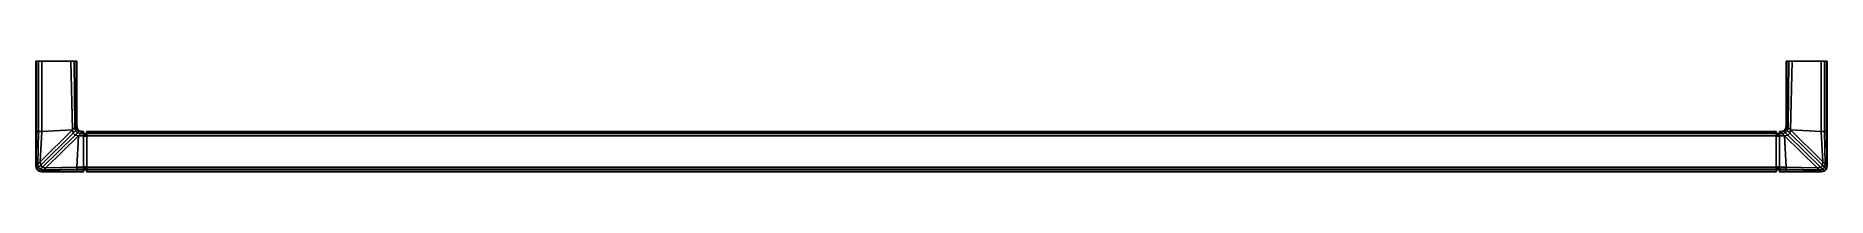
# Model space of a CAD drawing. Extents: x -181 to 277, y -28 to 0.
import ezdxf

# ---------------------------------------------------------------- set-up
doc = ezdxf.new("R2010")
doc.units = 0
doc.layers.add('METAL', color=14, linetype='CONTINUOUS')
doc.layers.add('METAL_2', color=82, linetype='CONTINUOUS')

msp = doc.modelspace()

# ---------------------------------------------------------------- linework, layer by layer
at = {"layer": 'METAL'}
for points in [[(-167.98, -18.46, -4.83), (-167.99, -18.74, -4.42), (-167.98, -18.56, -4.14), (-167.98, -18.1, -4.33)], [(-167.98, -18.1, 4.32), (-167.98, -18.56, 4.13), (-167.99, -18.74, 4.41), (-167.98, -18.46, 4.82)], [(264.08, -17.97, 3.48), (-167.98, -17.97, 3.48), (-167.98, -18.1, 4.32), (264.08, -18.1, 4.32)], [(-167.98, -17.97, 3.48), (264.08, -17.97, 3.48), (264.08, -17.97, -3.5), (-167.98, -17.97, -3.5)], [(-167.98, -17.97, -3.5), (264.08, -17.97, -3.5), (264.08, -18.1, -4.33), (-167.98, -18.1, -4.33)], [(-167.98, -18.1, -4.33), (-167.98, -18.56, -4.14), (-167.98, -18.47, -3.46), (-167.98, -17.97, -3.5)], [(-167.98, -17.97, -3.5), (-167.98, -18.47, -3.46), (-167.98, -18.47, 3.45), (-167.98, -17.97, 3.48)], [(-167.98, -17.97, 3.48), (-167.98, -18.47, 3.45), (-167.98, -18.56, 4.13), (-167.98, -18.1, 4.32)], [(-167.98, -18.1, 4.32), (-167.98, -18.46, 4.82), (264.08, -18.46, 4.82), (264.08, -18.1, 4.32)], [(-167.98, -18.1, -4.33), (264.08, -18.1, -4.33), (264.08, -18.46, -4.83), (-167.98, -18.46, -4.83)], [(264.08, -18.1, -4.33), (264.08, -17.97, -3.5), (264.08, -18.47, -3.46), (264.08, -18.56, -4.14)], [(264.08, -17.97, -3.5), (264.08, -17.97, 3.48), (264.08, -18.47, 3.45), (264.08, -18.47, -3.46)], [(264.08, -17.97, 3.48), (264.08, -18.1, 4.32), (264.08, -18.56, 4.13), (264.08, -18.47, 3.45)], [(264.08, -18.46, -4.83), (264.08, -18.1, -4.33), (264.08, -18.56, -4.14), (264.08, -18.74, -4.42)], [(264.08, -18.1, 4.32), (264.08, -18.46, 4.82), (264.08, -18.74, 4.41), (264.08, -18.56, 4.13)], [(-167.99, -18.74, 4.41), (-168.79, -18.74, 4.41), (-168.8, -19.13, 4.49), (-167.99, -19.13, 4.49)], [(-167.99, -19.13, -4.5), (-168.8, -19.13, -4.5), (-168.79, -18.74, -4.42), (-167.99, -18.74, -4.42)], [(-167.99, -19.13, 4.49), (-168.8, -19.13, 4.49), (-168.8, -26.98, 4.49), (-167.99, -26.98, 4.49)], [(-167.99, -26.98, -4.51), (-168.8, -26.98, -4.51), (-168.8, -19.13, -4.5), (-167.99, -19.13, -4.5)], [(-167.98, -18.47, -3.46), (-168.79, -18.47, -3.46), (-168.79, -18.47, 3.45), (-167.98, -18.47, 3.45)], [(-167.98, -18.56, -4.14), (-168.79, -18.56, -4.15), (-168.79, -18.47, -3.46), (-167.98, -18.47, -3.46)], [(-167.98, -18.47, 3.45), (-168.79, -18.47, 3.45), (-168.79, -18.56, 4.13), (-167.98, -18.56, 4.13)], [(-167.98, -18.56, 4.13), (-168.79, -18.56, 4.13), (-168.79, -18.74, 4.41), (-167.99, -18.74, 4.41)], [(-167.99, -18.74, -4.42), (-168.79, -18.74, -4.42), (-168.79, -18.56, -4.15), (-167.98, -18.56, -4.14)], [(-167.98, -18.46, 4.82), (-167.99, -19.07, 4.98), (264.08, -19.07, 4.98), (264.08, -18.46, 4.82)], [(-167.99, -19.07, -5), (-167.98, -18.46, -4.83), (264.08, -18.46, -4.83), (264.08, -19.07, -5)], [(-167.99, -19.07, -5), (-167.99, -19.13, -4.5), (-167.99, -18.74, -4.42), (-167.98, -18.46, -4.83)], [(-167.98, -18.46, 4.82), (-167.99, -18.74, 4.41), (-167.99, -19.13, 4.49), (-167.99, -19.07, 4.98)], [(-167.99, -19.07, 4.98), (-167.99, -27.05, 4.98), (264.09, -27.05, 4.98), (264.08, -19.07, 4.98)], [(-167.99, -27.05, -5), (-167.99, -19.07, -5), (264.08, -19.07, -5), (264.09, -27.05, -5)], [(-167.99, -27.05, -5), (-167.99, -26.98, -4.51), (-167.99, -19.13, -4.5), (-167.99, -19.07, -5)], [(-167.99, -19.07, 4.98), (-167.99, -19.13, 4.49), (-167.99, -26.98, 4.49), (-167.99, -27.05, 4.98)], [(264.08, -19.07, -5), (264.08, -18.46, -4.83), (264.08, -18.74, -4.42), (264.08, -19.13, -4.5)], [(264.08, -18.46, 4.82), (264.08, -19.07, 4.98), (264.08, -19.13, 4.49), (264.08, -18.74, 4.41)], [(264.08, -18.47, -3.46), (264.08, -18.47, 3.45), (264.88, -18.47, 3.45), (264.88, -18.47, -3.46)], [(264.08, -18.56, -4.14), (264.08, -18.47, -3.46), (264.88, -18.47, -3.46), (264.88, -18.56, -4.15)], [(264.08, -18.47, 3.45), (264.08, -18.56, 4.13), (264.88, -18.56, 4.13), (264.88, -18.47, 3.45)], [(264.08, -18.56, 4.13), (264.08, -18.74, 4.41), (264.89, -18.74, 4.41), (264.88, -18.56, 4.13)], [(264.08, -18.74, -4.42), (264.08, -18.56, -4.14), (264.88, -18.56, -4.15), (264.89, -18.74, -4.42)], [(264.08, -18.74, 4.41), (264.08, -19.13, 4.49), (264.89, -19.13, 4.49), (264.89, -18.74, 4.41)], [(264.08, -19.13, -4.5), (264.08, -18.74, -4.42), (264.89, -18.74, -4.42), (264.89, -19.13, -4.5)], [(264.09, -27.05, -5), (264.08, -19.07, -5), (264.08, -19.13, -4.5), (264.09, -26.98, -4.51)], [(264.08, -19.07, 4.98), (264.09, -27.05, 4.98), (264.09, -26.98, 4.49), (264.08, -19.13, 4.49)], [(264.08, -19.13, 4.49), (264.09, -26.98, 4.49), (264.89, -26.98, 4.49), (264.89, -19.13, 4.49)], [(264.09, -26.98, -4.51), (264.08, -19.13, -4.5), (264.89, -19.13, -4.5), (264.89, -26.98, -4.51)], [(-167.99, -27.33, -4.41), (-168.8, -27.33, -4.41), (-168.8, -26.98, -4.51), (-167.99, -26.98, -4.51)], [(-167.99, -26.98, 4.49), (-168.8, -26.98, 4.49), (-168.8, -27.33, 4.39), (-167.99, -27.33, 4.39)], [(-167.99, -27.65, -4.1), (-168.8, -27.65, -4.1), (-168.8, -27.33, -4.41), (-167.99, -27.33, -4.41)], [(-167.99, -27.33, 4.39), (-168.8, -27.33, 4.39), (-168.8, -27.65, 4.08), (-167.99, -27.65, 4.08)], [(-167.99, -27.59, -4.83), (-167.99, -27.33, -4.41), (-167.99, -26.98, -4.51), (-167.99, -27.05, -5)], [(-167.99, -27.05, 4.98), (-167.99, -26.98, 4.49), (-167.99, -27.33, 4.39), (-167.99, -27.59, 4.82)], [(-167.99, -27.59, -4.83), (-167.99, -27.05, -5), (264.09, -27.05, -5), (264.09, -27.59, -4.83)], [(-167.99, -27.05, 4.98), (-167.99, -27.59, 4.82), (264.09, -27.59, 4.82), (264.09, -27.05, 4.98)], [(-167.99, -28.09, -4.33), (-167.99, -27.65, -4.1), (-167.99, -27.33, -4.41), (-167.99, -27.59, -4.83)], [(-167.99, -27.59, 4.82), (-167.99, -27.33, 4.39), (-167.99, -27.65, 4.08), (-167.99, -28.09, 4.32)], [(264.09, -27.33, -4.41), (264.09, -26.98, -4.51), (264.89, -26.98, -4.51), (264.89, -27.33, -4.41)], [(264.09, -26.98, 4.49), (264.09, -27.33, 4.39), (264.89, -27.33, 4.39), (264.89, -26.98, 4.49)], [(264.09, -27.59, -4.83), (264.09, -27.05, -5), (264.09, -26.98, -4.51), (264.09, -27.33, -4.41)], [(264.09, -27.05, 4.98), (264.09, -27.59, 4.82), (264.09, -27.33, 4.39), (264.09, -26.98, 4.49)], [(264.09, -27.65, -4.1), (264.09, -27.33, -4.41), (264.89, -27.33, -4.41), (264.89, -27.65, -4.1)], [(264.09, -27.33, 4.39), (264.09, -27.65, 4.08), (264.89, -27.65, 4.08), (264.89, -27.33, 4.39)], [(264.09, -28.09, -4.33), (264.09, -27.59, -4.83), (264.09, -27.33, -4.41), (264.09, -27.65, -4.1)], [(264.09, -27.59, 4.82), (264.09, -28.09, 4.32), (264.09, -27.65, 4.08), (264.09, -27.33, 4.39)], [(-167.99, -27.65, 4.08), (-168.8, -27.65, 4.08), (-168.8, -27.76, 3.43), (-167.99, -27.76, 3.43)], [(-167.99, -27.76, -3.45), (-168.8, -27.76, -3.45), (-168.8, -27.65, -4.1), (-167.99, -27.65, -4.1)], [(-167.99, -27.76, 3.43), (-168.8, -27.76, 3.43), (-168.8, -27.76, -3.45), (-167.99, -27.76, -3.45)], [(-167.99, -28.09, -4.33), (-167.99, -27.59, -4.83), (264.09, -27.59, -4.83), (264.09, -28.09, -4.33)], [(-167.99, -27.59, 4.82), (-167.99, -28.09, 4.32), (264.09, -28.09, 4.32), (264.09, -27.59, 4.82)], [(-167.99, -28.26, -3.5), (-167.99, -27.76, -3.45), (-167.99, -27.65, -4.1), (-167.99, -28.09, -4.33)], [(-167.99, -28.09, 4.32), (-167.99, -27.65, 4.08), (-167.99, -27.76, 3.43), (-167.99, -28.26, 3.48)], [(-167.99, -28.26, 3.48), (-167.99, -27.76, 3.43), (-167.99, -27.76, -3.45), (-167.99, -28.26, -3.5)], [(-167.99, -28.09, 4.32), (-167.99, -28.26, 3.48), (264.09, -28.26, 3.48), (264.09, -28.09, 4.32)], [(-167.99, -28.26, -3.5), (-167.99, -28.09, -4.33), (264.09, -28.09, -4.33), (264.09, -28.26, -3.5)], [(-167.99, -28.26, 3.48), (-167.99, -28.26, -3.5), (264.09, -28.26, -3.5), (264.09, -28.26, 3.48)], [(264.09, -27.65, 4.08), (264.09, -27.76, 3.43), (264.89, -27.76, 3.43), (264.89, -27.65, 4.08)], [(264.09, -27.76, -3.45), (264.09, -27.65, -4.1), (264.89, -27.65, -4.1), (264.89, -27.76, -3.45)], [(264.09, -28.26, -3.5), (264.09, -28.09, -4.33), (264.09, -27.65, -4.1), (264.09, -27.76, -3.45)], [(264.09, -28.09, 4.32), (264.09, -28.26, 3.48), (264.09, -27.76, 3.43), (264.09, -27.65, 4.08)], [(264.09, -27.76, 3.43), (264.09, -27.76, -3.45), (264.89, -27.76, -3.45), (264.89, -27.76, 3.43)], [(264.09, -28.26, 3.48), (264.09, -28.26, -3.5), (264.09, -27.76, -3.45), (264.09, -27.76, 3.43)]]:
    msp.add_3dface(points, dxfattribs=at)
at = {"layer": 'METAL_2'}
for points in [[(-180.83, 0, -4.33), (-181, 0, -3.5), (-181, 0, 3.48), (-180.33, 0, -4.83)], [(-179.5, 0, -5), (-180.33, 0, -4.83), (-181, 0, 3.48), (-170.54, 0, -3.5)], [(-181, 0, 3.48), (-180.83, 0, 4.32), (-172.04, 0, 4.98), (-170.54, 0, -3.5)], [(-181, 0, 3.48), (-181, 0, -3.5), (-181, -17.97, -3.5), (-181, -17.97, 3.48)], [(-181, -17.97, -3.5), (-181, 0, -3.5), (-180.83, 0, -4.33), (-180.83, -17.97, -4.33)], [(-180.83, -17.97, -4.33), (-180.83, 0, -4.33), (-180.33, 0, -4.83), (-180.33, -17.97, -4.83)], [(-180.33, -17.97, -4.83), (-180.33, 0, -4.83), (-179.5, 0, -5), (-179.5, -17.97, -5)], [(-179.5, 0, -5), (-170.54, 0, -3.5), (-170.7, 0, -4.33), (-171.2, 0, -4.83)], [(-172.04, 0, -5), (-179.5, 0, -5), (-171.2, 0, -4.83)], [(-172.04, 0, -5), (-171.61, -17.53, -5), (-179.5, -17.97, -5), (-179.5, 0, -5)], [(-172.04, 0, 4.98), (-171.2, 0, 4.82), (-170.54, 0, -3.5)], [(-171.2, 0, -4.83), (-171.01, -16.94, -4.83), (-171.61, -17.53, -5), (-172.04, 0, -5)], [(-170.7, 0, 4.32), (-170.54, 0, 3.48), (-170.54, 0, -3.5), (-171.2, 0, 4.82)], [(-170.7, 0, -4.33), (-170.66, -16.59, -4.33), (-171.01, -16.94, -4.83), (-171.2, 0, -4.83)], [(-170.54, 0, -3.5), (-170.54, -16.47, -3.5), (-170.66, -16.59, -4.33), (-170.7, 0, -4.33)], [(-170.54, 0, -3.5), (-170.54, 0, 3.48), (-170.54, -16.47, 3.48), (-170.54, -16.47, -3.5)], [(266.63, 0, -3.5), (266.63, 0, 3.48), (266.8, 0, 4.32), (267.3, 0, 4.82)], [(266.63, 0, -3.5), (267.3, 0, 4.82), (268.13, 0, 4.98), (277.09, 0, 3.48)], [(277.09, 0, 3.48), (276.43, 0, -4.83), (275.59, 0, -5), (266.63, 0, -3.5)], [(266.8, 0, -4.33), (266.63, 0, -3.5), (275.59, 0, -5), (267.3, 0, -4.83)], [(266.63, 0, -3.5), (266.63, -16.47, -3.5), (266.63, -16.47, 3.48), (266.63, 0, 3.48)], [(266.63, 0, -3.5), (266.8, 0, -4.33), (266.75, -16.59, -4.33), (266.63, -16.47, -3.5)], [(266.8, 0, -4.33), (267.3, 0, -4.83), (267.11, -16.94, -4.83), (266.75, -16.59, -4.33)], [(267.3, 0, -4.83), (268.13, 0, -5), (267.7, -17.53, -5), (267.11, -16.94, -4.83)], [(268.13, 0, -5), (267.3, 0, -4.83), (275.59, 0, -5)], [(268.13, 0, -5), (275.59, 0, -5), (275.59, -17.97, -5), (267.7, -17.53, -5)], [(276.43, -17.97, -4.83), (275.59, -17.97, -5), (275.59, 0, -5), (276.43, 0, -4.83)], [(277.09, 0, 3.48), (277.09, 0, -3.5), (276.93, 0, -4.33), (276.43, 0, -4.83)], [(276.93, -17.97, -4.33), (276.43, -17.97, -4.83), (276.43, 0, -4.83), (276.93, 0, -4.33)], [(277.09, -17.97, -3.5), (276.93, -17.97, -4.33), (276.93, 0, -4.33), (277.09, 0, -3.5)], [(277.09, 0, 3.48), (277.09, -17.97, 3.48), (277.09, -17.97, -3.5), (277.09, 0, -3.5)], [(-180.83, -17.97, 4.32), (-180.83, 0, 4.32), (-181, 0, 3.48), (-181, -17.97, 3.48)], [(-180.33, 0, 4.82), (-179.5, 0, 4.98), (-172.04, 0, 4.98), (-180.83, 0, 4.32)], [(-180.33, -17.97, 4.82), (-180.33, 0, 4.82), (-180.83, 0, 4.32), (-180.83, -17.97, 4.32)], [(-179.5, -17.97, 4.98), (-179.5, 0, 4.98), (-180.33, 0, 4.82), (-180.33, -17.97, 4.82)], [(-179.5, 0, 4.98), (-179.5, -17.97, 4.98), (-171.61, -17.53, 4.98), (-172.04, 0, 4.98)], [(-171.01, -16.94, 4.82), (-171.2, 0, 4.82), (-172.04, 0, 4.98), (-171.61, -17.53, 4.98)], [(-170.66, -16.59, 4.32), (-170.7, 0, 4.32), (-171.2, 0, 4.82), (-171.01, -16.94, 4.82)], [(-170.54, -16.47, 3.48), (-170.54, 0, 3.48), (-170.7, 0, 4.32), (-170.66, -16.59, 4.32)], [(266.63, -16.47, 3.48), (266.75, -16.59, 4.32), (266.8, 0, 4.32), (266.63, 0, 3.48)], [(266.75, -16.59, 4.32), (267.11, -16.94, 4.82), (267.3, 0, 4.82), (266.8, 0, 4.32)], [(267.11, -16.94, 4.82), (267.7, -17.53, 4.98), (268.13, 0, 4.98), (267.3, 0, 4.82)], [(275.59, 0, 4.98), (268.13, 0, 4.98), (267.7, -17.53, 4.98), (275.59, -17.97, 4.98)], [(268.13, 0, 4.98), (275.59, 0, 4.98), (276.43, 0, 4.82), (276.93, 0, 4.32)], [(268.13, 0, 4.98), (276.93, 0, 4.32), (277.09, 0, 3.48)], [(275.59, -17.97, 4.98), (276.43, -17.97, 4.82), (276.43, 0, 4.82), (275.59, 0, 4.98)], [(276.43, -17.97, 4.82), (276.93, -17.97, 4.32), (276.93, 0, 4.32), (276.43, 0, 4.82)], [(276.93, -17.97, 4.32), (277.09, -17.97, 3.48), (277.09, 0, 3.48), (276.93, 0, 4.32)], [(-181, -26.76, 3.48), (-181, -17.97, 3.48), (-181, -17.97, -3.5), (-181, -26.76, -3.5)], [(-180.88, -26.64, 4.32), (-180.83, -17.97, 4.32), (-181, -17.97, 3.48), (-181, -26.76, 3.48)], [(-181, -26.76, -3.5), (-181, -17.97, -3.5), (-180.83, -17.97, -4.33), (-180.88, -26.64, -4.33)], [(-180.88, -26.64, -4.33), (-180.83, -17.97, -4.33), (-180.33, -17.97, -4.83), (-180.52, -26.29, -4.83)], [(-180.52, -26.29, 4.82), (-180.33, -17.97, 4.82), (-180.83, -17.97, 4.32), (-180.88, -26.64, 4.32)], [(-180.52, -26.29, -4.83), (-180.33, -17.97, -4.83), (-179.5, -17.97, -5), (-179.93, -25.71, -5)], [(-179.93, -25.71, 4.98), (-179.5, -17.97, 4.98), (-180.33, -17.97, 4.82), (-180.52, -26.29, 4.82)], [(-179.93, -25.71, 4.98), (-171.61, -17.53, 4.98), (-179.5, -17.97, 4.98)], [(-171.44, -18.36, -5), (-179.76, -26.54, -5), (-179.93, -25.71, -5), (-171.61, -17.53, -5)], [(-171.61, -17.53, 4.98), (-179.93, -25.71, 4.98), (-179.76, -26.54, 4.98), (-171.44, -18.36, 4.98)], [(-179.5, -17.97, -5), (-171.61, -17.53, -5), (-179.93, -25.71, -5)], [(-171.01, -16.94, -4.83), (-170.85, -17.78, -4.83), (-171.44, -18.36, -5), (-171.61, -17.53, -5)], [(-171.61, -17.53, 4.98), (-171.44, -18.36, 4.98), (-170.85, -17.78, 4.82), (-171.01, -16.94, 4.82)], [(-170.85, -17.78, -4.83), (-170.35, -18.28, -4.83), (-170.94, -18.86, -5), (-171.44, -18.36, -5)], [(-171.44, -18.36, 4.98), (-170.94, -18.86, 4.98), (-170.35, -18.28, 4.82), (-170.85, -17.78, 4.82)], [(-170.66, -16.59, -4.33), (-170.49, -17.42, -4.33), (-170.85, -17.78, -4.83), (-171.01, -16.94, -4.83)], [(-171.01, -16.94, 4.82), (-170.85, -17.78, 4.82), (-170.49, -17.42, 4.32), (-170.66, -16.59, 4.32)], [(-170.35, -18.28, -4.83), (-169.51, -18.44, -4.83), (-170.11, -19.03, -5), (-170.94, -18.86, -5)], [(-170.94, -18.86, 4.98), (-170.11, -19.03, 4.98), (-169.51, -18.44, 4.82), (-170.35, -18.28, 4.82)], [(-170.49, -17.42, -4.33), (-169.99, -17.92, -4.33), (-170.35, -18.28, -4.83), (-170.85, -17.78, -4.83)], [(-170.85, -17.78, 4.82), (-170.35, -18.28, 4.82), (-169.99, -17.92, 4.32), (-170.49, -17.42, 4.32)], [(-170.66, -16.59, 4.32), (-170.49, -17.42, 4.32), (-170.37, -17.31, 3.48), (-170.54, -16.47, 3.48)], [(-170.54, -16.47, -3.5), (-170.37, -17.31, -3.5), (-170.49, -17.42, -4.33), (-170.66, -16.59, -4.33)], [(-170.54, -16.47, -3.5), (-170.54, -16.47, 3.48), (-170.37, -17.31, 3.48), (-170.37, -17.31, -3.5)], [(-170.49, -17.42, 4.32), (-169.99, -17.92, 4.32), (-169.87, -17.81, 3.48), (-170.37, -17.31, 3.48)], [(-170.37, -17.31, -3.5), (-169.87, -17.81, -3.5), (-169.99, -17.92, -4.33), (-170.49, -17.42, -4.33)], [(-170.37, -17.31, -3.5), (-170.37, -17.31, 3.48), (-169.87, -17.81, 3.48), (-169.87, -17.81, -3.5)], [(-169.99, -17.92, -4.33), (-169.16, -18.09, -4.33), (-169.51, -18.44, -4.83), (-170.35, -18.28, -4.83)], [(-170.35, -18.28, 4.82), (-169.51, -18.44, 4.82), (-169.16, -18.09, 4.32), (-169.99, -17.92, 4.32)], [(-169.99, -17.92, 4.32), (-169.16, -18.09, 4.32), (-169.04, -17.97, 3.48), (-169.87, -17.81, 3.48)], [(-169.87, -17.81, -3.5), (-169.04, -17.97, -3.5), (-169.16, -18.09, -4.33), (-169.99, -17.92, -4.33)], [(-169.87, -17.81, -3.5), (-169.87, -17.81, 3.48), (-169.04, -17.97, 3.48), (-169.04, -17.97, -3.5)], [(-169.16, -18.09, 4.32), (-169.51, -18.44, 4.82), (-168.79, -18.46, 4.82), (-168.79, -18.1, 4.32)], [(-169.16, -18.09, -4.33), (-168.79, -18.1, -4.33), (-168.79, -18.46, -4.83), (-169.51, -18.44, -4.83)], [(-169.04, -17.97, -3.5), (-168.79, -17.97, -3.5), (-168.79, -18.1, -4.33), (-169.16, -18.09, -4.33)], [(-169.04, -17.97, 3.48), (-169.16, -18.09, 4.32), (-168.79, -18.1, 4.32), (-168.79, -17.97, 3.48)], [(-169.04, -17.97, -3.5), (-169.04, -17.97, 3.48), (-168.79, -17.97, 3.48), (-168.79, -17.97, -3.5)], [(-168.79, -18.1, 4.32), (-168.79, -18.56, 4.13), (-168.79, -18.47, 3.45), (-168.79, -17.97, 3.48)], [(-168.79, -17.97, 3.48), (-168.79, -18.47, 3.45), (-168.79, -18.47, -3.46), (-168.79, -17.97, -3.5)], [(-168.79, -17.97, -3.5), (-168.79, -18.47, -3.46), (-168.79, -18.56, -4.15), (-168.79, -18.1, -4.33)], [(-168.79, -18.46, 4.82), (-168.79, -18.74, 4.41), (-168.79, -18.56, 4.13), (-168.79, -18.1, 4.32)], [(-168.79, -18.1, -4.33), (-168.79, -18.56, -4.15), (-168.79, -18.74, -4.42), (-168.79, -18.46, -4.83)], [(265.13, -17.97, -3.5), (264.88, -17.97, -3.5), (264.88, -17.97, 3.48), (265.13, -17.97, 3.48)], [(265.13, -17.97, -3.5), (265.25, -18.09, -4.33), (264.88, -18.1, -4.33), (264.88, -17.97, -3.5)], [(265.13, -17.97, 3.48), (264.88, -17.97, 3.48), (264.88, -18.1, 4.32), (265.25, -18.09, 4.32)], [(264.88, -18.1, 4.32), (264.88, -17.97, 3.48), (264.88, -18.47, 3.45), (264.88, -18.56, 4.13)], [(264.88, -17.97, 3.48), (264.88, -17.97, -3.5), (264.88, -18.47, -3.46), (264.88, -18.47, 3.45)], [(264.88, -17.97, -3.5), (264.88, -18.1, -4.33), (264.88, -18.56, -4.15), (264.88, -18.47, -3.46)], [(265.25, -18.09, 4.32), (264.88, -18.1, 4.32), (264.88, -18.46, 4.82), (265.61, -18.44, 4.82)], [(265.25, -18.09, -4.33), (265.61, -18.44, -4.83), (264.88, -18.46, -4.83), (264.88, -18.1, -4.33)], [(264.88, -18.46, 4.82), (264.88, -18.1, 4.32), (264.88, -18.56, 4.13), (264.89, -18.74, 4.41)], [(264.88, -18.1, -4.33), (264.88, -18.46, -4.83), (264.89, -18.74, -4.42), (264.88, -18.56, -4.15)], [(265.97, -17.81, -3.5), (265.13, -17.97, -3.5), (265.13, -17.97, 3.48), (265.97, -17.81, 3.48)], [(266.08, -17.92, 4.32), (265.97, -17.81, 3.48), (265.13, -17.97, 3.48), (265.25, -18.09, 4.32)], [(265.97, -17.81, -3.5), (266.08, -17.92, -4.33), (265.25, -18.09, -4.33), (265.13, -17.97, -3.5)], [(266.08, -17.92, -4.33), (266.44, -18.28, -4.83), (265.61, -18.44, -4.83), (265.25, -18.09, -4.33)], [(266.44, -18.28, 4.82), (266.08, -17.92, 4.32), (265.25, -18.09, 4.32), (265.61, -18.44, 4.82)], [(266.44, -18.28, -4.83), (267.04, -18.86, -5), (266.2, -19.03, -5), (265.61, -18.44, -4.83)], [(267.04, -18.86, 4.98), (266.44, -18.28, 4.82), (265.61, -18.44, 4.82), (266.2, -19.03, 4.98)], [(266.47, -17.31, -3.5), (265.97, -17.81, -3.5), (265.97, -17.81, 3.48), (266.47, -17.31, 3.48)], [(266.58, -17.42, 4.32), (266.47, -17.31, 3.48), (265.97, -17.81, 3.48), (266.08, -17.92, 4.32)], [(266.47, -17.31, -3.5), (266.58, -17.42, -4.33), (266.08, -17.92, -4.33), (265.97, -17.81, -3.5)], [(266.58, -17.42, -4.33), (266.94, -17.78, -4.83), (266.44, -18.28, -4.83), (266.08, -17.92, -4.33)], [(266.94, -17.78, 4.82), (266.58, -17.42, 4.32), (266.08, -17.92, 4.32), (266.44, -18.28, 4.82)], [(266.94, -17.78, -4.83), (267.54, -18.36, -5), (267.04, -18.86, -5), (266.44, -18.28, -4.83)], [(267.54, -18.36, 4.98), (266.94, -17.78, 4.82), (266.44, -18.28, 4.82), (267.04, -18.86, 4.98)], [(266.63, -16.47, -3.5), (266.47, -17.31, -3.5), (266.47, -17.31, 3.48), (266.63, -16.47, 3.48)], [(266.75, -16.59, 4.32), (266.63, -16.47, 3.48), (266.47, -17.31, 3.48), (266.58, -17.42, 4.32)], [(266.63, -16.47, -3.5), (266.75, -16.59, -4.33), (266.58, -17.42, -4.33), (266.47, -17.31, -3.5)], [(266.75, -16.59, -4.33), (267.11, -16.94, -4.83), (266.94, -17.78, -4.83), (266.58, -17.42, -4.33)], [(267.11, -16.94, 4.82), (266.75, -16.59, 4.32), (266.58, -17.42, 4.32), (266.94, -17.78, 4.82)], [(267.11, -16.94, -4.83), (267.7, -17.53, -5), (267.54, -18.36, -5), (266.94, -17.78, -4.83)], [(267.7, -17.53, 4.98), (267.11, -16.94, 4.82), (266.94, -17.78, 4.82), (267.54, -18.36, 4.98)], [(267.54, -18.36, -5), (267.7, -17.53, -5), (276.02, -25.71, -5), (275.86, -26.54, -5)], [(267.7, -17.53, 4.98), (267.54, -18.36, 4.98), (275.86, -26.54, 4.98), (276.02, -25.71, 4.98)], [(276.02, -25.71, 4.98), (275.59, -17.97, 4.98), (267.7, -17.53, 4.98)], [(275.59, -17.97, -5), (276.02, -25.71, -5), (267.7, -17.53, -5)], [(276.62, -26.29, -4.83), (276.02, -25.71, -5), (275.59, -17.97, -5), (276.43, -17.97, -4.83)], [(276.02, -25.71, 4.98), (276.62, -26.29, 4.82), (276.43, -17.97, 4.82), (275.59, -17.97, 4.98)], [(276.98, -26.64, -4.33), (276.62, -26.29, -4.83), (276.43, -17.97, -4.83), (276.93, -17.97, -4.33)], [(276.62, -26.29, 4.82), (276.98, -26.64, 4.32), (276.93, -17.97, 4.32), (276.43, -17.97, 4.82)], [(276.98, -26.64, 4.32), (277.09, -26.76, 3.48), (277.09, -17.97, 3.48), (276.93, -17.97, 4.32)], [(277.09, -26.76, -3.5), (276.98, -26.64, -4.33), (276.93, -17.97, -4.33), (277.09, -17.97, -3.5)], [(277.09, -26.76, 3.48), (277.09, -26.76, -3.5), (277.09, -17.97, -3.5), (277.09, -17.97, 3.48)], [(-170.94, -18.86, -5), (-179.26, -27.04, -5), (-179.76, -26.54, -5), (-171.44, -18.36, -5)], [(-171.44, -18.36, 4.98), (-179.76, -26.54, 4.98), (-179.26, -27.04, 4.98), (-170.94, -18.86, 4.98)], [(-170.94, -18.86, 4.98), (-179.26, -27.04, 4.98), (-178.43, -27.21, 4.98), (-170.11, -19.03, 4.98)], [(-170.11, -19.03, -5), (-178.43, -27.21, -5), (-179.26, -27.04, -5), (-170.94, -18.86, -5)], [(-178.43, -27.21, -5), (-170.11, -19.03, -5), (-170.54, -27.08, -5)], [(-170.54, -27.08, 4.98), (-170.11, -19.03, 4.98), (-178.43, -27.21, 4.98)], [(-170.11, -19.03, 4.98), (-170.54, -27.08, 4.98), (-168.8, -27.06, 4.98), (-168.8, -19.06, 4.98)], [(-168.8, -27.06, -5), (-170.54, -27.08, -5), (-170.11, -19.03, -5), (-168.8, -19.06, -5)], [(-169.51, -18.44, 4.82), (-170.11, -19.03, 4.98), (-168.8, -19.06, 4.98), (-168.79, -18.46, 4.82)], [(-169.51, -18.44, -4.83), (-168.79, -18.46, -4.83), (-168.8, -19.06, -5), (-170.11, -19.03, -5)], [(-168.8, -19.06, 4.98), (-168.8, -19.13, 4.49), (-168.79, -18.74, 4.41), (-168.79, -18.46, 4.82)], [(-168.79, -18.46, -4.83), (-168.79, -18.74, -4.42), (-168.8, -19.13, -4.5), (-168.8, -19.06, -5)], [(-168.8, -27.06, 4.98), (-168.8, -26.98, 4.49), (-168.8, -19.13, 4.49), (-168.8, -19.06, 4.98)], [(-168.8, -19.06, -5), (-168.8, -19.13, -4.5), (-168.8, -26.98, -4.51), (-168.8, -27.06, -5)], [(265.61, -18.44, 4.82), (264.88, -18.46, 4.82), (264.89, -19.06, 4.98), (266.2, -19.03, 4.98)], [(265.61, -18.44, -4.83), (266.2, -19.03, -5), (264.89, -19.06, -5), (264.88, -18.46, -4.83)], [(264.89, -19.06, 4.98), (264.88, -18.46, 4.82), (264.89, -18.74, 4.41), (264.89, -19.13, 4.49)], [(264.88, -18.46, -4.83), (264.89, -19.06, -5), (264.89, -19.13, -4.5), (264.89, -18.74, -4.42)], [(266.2, -19.03, 4.98), (264.89, -19.06, 4.98), (264.89, -27.06, 4.98), (266.63, -27.08, 4.98)], [(264.89, -27.06, -5), (264.89, -19.06, -5), (266.2, -19.03, -5), (266.63, -27.08, -5)], [(264.89, -27.06, 4.98), (264.89, -19.06, 4.98), (264.89, -19.13, 4.49), (264.89, -26.98, 4.49)], [(264.89, -19.06, -5), (264.89, -27.06, -5), (264.89, -26.98, -4.51), (264.89, -19.13, -4.5)], [(267.04, -18.86, 4.98), (266.2, -19.03, 4.98), (274.52, -27.21, 4.98), (275.36, -27.04, 4.98)], [(266.2, -19.03, -5), (267.04, -18.86, -5), (275.36, -27.04, -5), (274.52, -27.21, -5)], [(274.52, -27.21, -5), (266.63, -27.08, -5), (266.2, -19.03, -5)], [(266.63, -27.08, 4.98), (274.52, -27.21, 4.98), (266.2, -19.03, 4.98)], [(267.04, -18.86, -5), (267.54, -18.36, -5), (275.86, -26.54, -5), (275.36, -27.04, -5)], [(267.54, -18.36, 4.98), (267.04, -18.86, 4.98), (275.36, -27.04, 4.98), (275.86, -26.54, 4.98)], [(-180.83, -27.59, -3.5), (-181, -26.76, -3.5), (-180.88, -26.64, -4.33), (-180.71, -27.48, -4.33)], [(-181, -26.76, 3.48), (-180.83, -27.59, 3.48), (-180.71, -27.48, 4.32), (-180.88, -26.64, 4.32)], [(-181, -26.76, 3.48), (-181, -26.76, -3.5), (-180.83, -27.59, -3.5), (-180.83, -27.59, 3.48)], [(-180.71, -27.48, -4.33), (-180.88, -26.64, -4.33), (-180.52, -26.29, -4.83), (-180.36, -27.13, -4.83)], [(-180.88, -26.64, 4.32), (-180.71, -27.48, 4.32), (-180.36, -27.13, 4.82), (-180.52, -26.29, 4.82)], [(-180.33, -28.09, -3.5), (-180.83, -27.59, -3.5), (-180.71, -27.48, -4.33), (-180.21, -27.98, -4.33)], [(-180.83, -27.59, 3.48), (-180.33, -28.09, 3.48), (-180.21, -27.98, 4.32), (-180.71, -27.48, 4.32)], [(-180.21, -27.98, -4.33), (-180.71, -27.48, -4.33), (-180.36, -27.13, -4.83), (-179.86, -27.63, -4.83)], [(-180.71, -27.48, 4.32), (-180.21, -27.98, 4.32), (-179.86, -27.63, 4.82), (-180.36, -27.13, 4.82)], [(-180.36, -27.13, -4.83), (-180.52, -26.29, -4.83), (-179.93, -25.71, -5), (-179.76, -26.54, -5)], [(-180.52, -26.29, 4.82), (-180.36, -27.13, 4.82), (-179.76, -26.54, 4.98), (-179.93, -25.71, 4.98)], [(-179.86, -27.63, -4.83), (-180.36, -27.13, -4.83), (-179.76, -26.54, -5), (-179.26, -27.04, -5)], [(-180.36, -27.13, 4.82), (-179.86, -27.63, 4.82), (-179.26, -27.04, 4.98), (-179.76, -26.54, 4.98)], [(-179.86, -27.63, 4.82), (-179.02, -27.79, 4.82), (-178.43, -27.21, 4.98), (-179.26, -27.04, 4.98)], [(-179.02, -27.79, -4.83), (-179.86, -27.63, -4.83), (-179.26, -27.04, -5), (-178.43, -27.21, -5)], [(-178.43, -27.21, -5), (-170.54, -27.08, -5), (-170.54, -27.59, -4.83), (-179.02, -27.79, -4.83)], [(-170.54, -27.08, 4.98), (-178.43, -27.21, 4.98), (-179.02, -27.79, 4.82), (-170.54, -27.59, 4.82)], [(-170.54, -27.59, -4.83), (-170.54, -27.08, -5), (-168.8, -27.06, -5), (-168.8, -27.59, -4.83)], [(-170.54, -27.08, 4.98), (-170.54, -27.59, 4.82), (-168.8, -27.59, 4.82), (-168.8, -27.06, 4.98)], [(-168.8, -27.59, 4.82), (-168.8, -27.33, 4.39), (-168.8, -26.98, 4.49), (-168.8, -27.06, 4.98)], [(-168.8, -27.06, -5), (-168.8, -26.98, -4.51), (-168.8, -27.33, -4.41), (-168.8, -27.59, -4.83)], [(-168.8, -28.09, 4.32), (-168.8, -27.65, 4.08), (-168.8, -27.33, 4.39), (-168.8, -27.59, 4.82)], [(-168.8, -27.59, -4.83), (-168.8, -27.33, -4.41), (-168.8, -27.65, -4.1), (-168.8, -28.09, -4.33)], [(264.89, -27.59, 4.82), (264.89, -27.06, 4.98), (264.89, -26.98, 4.49), (264.89, -27.33, 4.39)], [(264.89, -27.06, -5), (264.89, -27.59, -4.83), (264.89, -27.33, -4.41), (264.89, -26.98, -4.51)], [(266.63, -27.59, -4.83), (264.89, -27.59, -4.83), (264.89, -27.06, -5), (266.63, -27.08, -5)], [(266.63, -27.08, 4.98), (264.89, -27.06, 4.98), (264.89, -27.59, 4.82), (266.63, -27.59, 4.82)], [(264.89, -28.09, 4.32), (264.89, -27.59, 4.82), (264.89, -27.33, 4.39), (264.89, -27.65, 4.08)], [(264.89, -27.59, -4.83), (264.89, -28.09, -4.33), (264.89, -27.65, -4.1), (264.89, -27.33, -4.41)], [(274.52, -27.21, -5), (275.12, -27.79, -4.83), (266.63, -27.59, -4.83), (266.63, -27.08, -5)], [(266.63, -27.08, 4.98), (266.63, -27.59, 4.82), (275.12, -27.79, 4.82), (274.52, -27.21, 4.98)], [(275.95, -27.63, 4.82), (275.36, -27.04, 4.98), (274.52, -27.21, 4.98), (275.12, -27.79, 4.82)], [(275.12, -27.79, -4.83), (274.52, -27.21, -5), (275.36, -27.04, -5), (275.95, -27.63, -4.83)], [(275.95, -27.63, -4.83), (275.36, -27.04, -5), (275.86, -26.54, -5), (276.45, -27.13, -4.83)], [(276.45, -27.13, 4.82), (275.86, -26.54, 4.98), (275.36, -27.04, 4.98), (275.95, -27.63, 4.82)], [(276.45, -27.13, -4.83), (275.86, -26.54, -5), (276.02, -25.71, -5), (276.62, -26.29, -4.83)], [(276.62, -26.29, 4.82), (276.02, -25.71, 4.98), (275.86, -26.54, 4.98), (276.45, -27.13, 4.82)], [(276.31, -27.98, -4.33), (275.95, -27.63, -4.83), (276.45, -27.13, -4.83), (276.81, -27.48, -4.33)], [(276.81, -27.48, 4.32), (276.45, -27.13, 4.82), (275.95, -27.63, 4.82), (276.31, -27.98, 4.32)], [(276.43, -28.09, -3.5), (276.31, -27.98, -4.33), (276.81, -27.48, -4.33), (276.93, -27.59, -3.5)], [(276.93, -27.59, 3.48), (276.81, -27.48, 4.32), (276.31, -27.98, 4.32), (276.43, -28.09, 3.48)], [(276.81, -27.48, -4.33), (276.45, -27.13, -4.83), (276.62, -26.29, -4.83), (276.98, -26.64, -4.33)], [(276.98, -26.64, 4.32), (276.62, -26.29, 4.82), (276.45, -27.13, 4.82), (276.81, -27.48, 4.32)], [(276.93, -27.59, -3.5), (276.81, -27.48, -4.33), (276.98, -26.64, -4.33), (277.09, -26.76, -3.5)], [(277.09, -26.76, 3.48), (276.98, -26.64, 4.32), (276.81, -27.48, 4.32), (276.93, -27.59, 3.48)], [(277.09, -26.76, 3.48), (276.93, -27.59, 3.48), (276.93, -27.59, -3.5), (277.09, -26.76, -3.5)], [(-180.83, -27.59, 3.48), (-180.83, -27.59, -3.5), (-180.33, -28.09, -3.5), (-180.33, -28.09, 3.48)], [(-180.33, -28.09, 3.48), (-179.5, -28.26, 3.48), (-179.38, -28.14, 4.32), (-180.21, -27.98, 4.32)], [(-179.5, -28.26, -3.5), (-180.33, -28.09, -3.5), (-180.21, -27.98, -4.33), (-179.38, -28.14, -4.33)], [(-180.33, -28.09, 3.48), (-180.33, -28.09, -3.5), (-179.5, -28.26, -3.5), (-179.5, -28.26, 3.48)], [(-180.21, -27.98, 4.32), (-179.38, -28.14, 4.32), (-179.02, -27.79, 4.82), (-179.86, -27.63, 4.82)], [(-179.38, -28.14, -4.33), (-180.21, -27.98, -4.33), (-179.86, -27.63, -4.83), (-179.02, -27.79, -4.83)], [(-179.38, -28.14, -4.33), (-170.54, -28.09, -4.33), (-170.54, -28.26, -3.5), (-179.5, -28.26, -3.5)], [(-170.54, -28.09, 4.32), (-179.38, -28.14, 4.32), (-179.5, -28.26, 3.48), (-170.54, -28.26, 3.48)], [(-170.54, -28.26, -3.5), (-170.54, -28.26, 3.48), (-179.5, -28.26, 3.48), (-179.5, -28.26, -3.5)], [(-179.02, -27.79, -4.83), (-170.54, -27.59, -4.83), (-170.54, -28.09, -4.33), (-179.38, -28.14, -4.33)], [(-170.54, -27.59, 4.82), (-179.02, -27.79, 4.82), (-179.38, -28.14, 4.32), (-170.54, -28.09, 4.32)], [(-170.54, -28.09, -4.33), (-170.54, -27.59, -4.83), (-168.8, -27.59, -4.83), (-168.8, -28.09, -4.33)], [(-170.54, -27.59, 4.82), (-170.54, -28.09, 4.32), (-168.8, -28.09, 4.32), (-168.8, -27.59, 4.82)], [(-170.54, -28.09, 4.32), (-170.54, -28.26, 3.48), (-168.8, -28.26, 3.48), (-168.8, -28.09, 4.32)], [(-170.54, -28.26, -3.5), (-170.54, -28.09, -4.33), (-168.8, -28.09, -4.33), (-168.8, -28.26, -3.5)], [(-170.54, -28.26, 3.48), (-170.54, -28.26, -3.5), (-168.8, -28.26, -3.5), (-168.8, -28.26, 3.48)], [(-168.8, -28.26, 3.48), (-168.8, -27.76, 3.43), (-168.8, -27.65, 4.08), (-168.8, -28.09, 4.32)], [(-168.8, -28.09, -4.33), (-168.8, -27.65, -4.1), (-168.8, -27.76, -3.45), (-168.8, -28.26, -3.5)], [(-168.8, -28.26, -3.5), (-168.8, -27.76, -3.45), (-168.8, -27.76, 3.43), (-168.8, -28.26, 3.48)], [(266.63, -28.09, -4.33), (264.89, -28.09, -4.33), (264.89, -27.59, -4.83), (266.63, -27.59, -4.83)], [(266.63, -27.59, 4.82), (264.89, -27.59, 4.82), (264.89, -28.09, 4.32), (266.63, -28.09, 4.32)], [(264.89, -28.26, 3.48), (264.89, -28.09, 4.32), (264.89, -27.65, 4.08), (264.89, -27.76, 3.43)], [(264.89, -28.09, -4.33), (264.89, -28.26, -3.5), (264.89, -27.76, -3.45), (264.89, -27.65, -4.1)], [(264.89, -28.26, -3.5), (264.89, -28.26, 3.48), (264.89, -27.76, 3.43), (264.89, -27.76, -3.45)], [(266.63, -28.09, 4.32), (264.89, -28.09, 4.32), (264.89, -28.26, 3.48), (266.63, -28.26, 3.48)], [(266.63, -28.26, -3.5), (264.89, -28.26, -3.5), (264.89, -28.09, -4.33), (266.63, -28.09, -4.33)], [(266.63, -28.26, 3.48), (264.89, -28.26, 3.48), (264.89, -28.26, -3.5), (266.63, -28.26, -3.5)], [(275.12, -27.79, -4.83), (275.48, -28.14, -4.33), (266.63, -28.09, -4.33), (266.63, -27.59, -4.83)], [(266.63, -27.59, 4.82), (266.63, -28.09, 4.32), (275.48, -28.14, 4.32), (275.12, -27.79, 4.82)], [(275.48, -28.14, -4.33), (275.59, -28.26, -3.5), (266.63, -28.26, -3.5), (266.63, -28.09, -4.33)], [(266.63, -28.09, 4.32), (266.63, -28.26, 3.48), (275.59, -28.26, 3.48), (275.48, -28.14, 4.32)], [(266.63, -28.26, -3.5), (275.59, -28.26, -3.5), (275.59, -28.26, 3.48), (266.63, -28.26, 3.48)], [(276.31, -27.98, 4.32), (275.95, -27.63, 4.82), (275.12, -27.79, 4.82), (275.48, -28.14, 4.32)], [(275.48, -28.14, -4.33), (275.12, -27.79, -4.83), (275.95, -27.63, -4.83), (276.31, -27.98, -4.33)], [(276.43, -28.09, 3.48), (276.31, -27.98, 4.32), (275.48, -28.14, 4.32), (275.59, -28.26, 3.48)], [(275.59, -28.26, -3.5), (275.48, -28.14, -4.33), (276.31, -27.98, -4.33), (276.43, -28.09, -3.5)], [(276.43, -28.09, 3.48), (275.59, -28.26, 3.48), (275.59, -28.26, -3.5), (276.43, -28.09, -3.5)], [(276.93, -27.59, 3.48), (276.43, -28.09, 3.48), (276.43, -28.09, -3.5), (276.93, -27.59, -3.5)]]:
    msp.add_3dface(points, dxfattribs=at)

doc.saveas('drawing.dxf')
